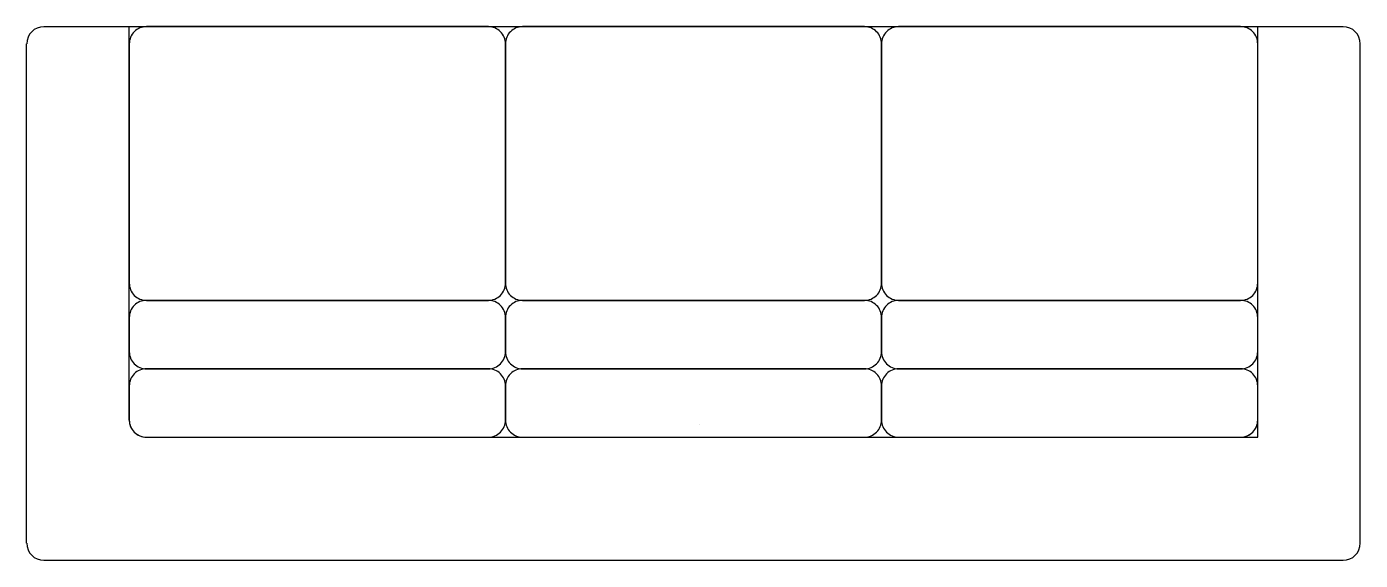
# Model space of a CAD drawing. Extents: x 5127 to 7227, y 6517 to 7357.
import ezdxf

# ---------------------------------------------------------------- set-up
doc = ezdxf.new("R2010")
doc.units = 0
doc.header["$MEASUREMENT"] = 0
doc.layers.get('0').update_dxf_attribs({"linetype": 'CONTINUOUS'})

msp = doc.modelspace()

# ---------------------------------------------------------------- linework, layer by layer
at = {"color": 4}
for p, q in [((5153.5, 7357.1), (7199.6, 7357.1)), ((5288.1, 6737.8), (5288.1, 7357.1)), ((7065, 6710.9), (7065, 7357.1)), ((5126.5, 6544), (5126.5, 7330.1)), ((7226.5, 6544), (7226.5, 7330.1)), ((5315, 6710.9), (7065, 6710.9)), ((5153.5, 6517.1), (7199.6, 6517.1))]:
    msp.add_line(p, q, dxfattribs=at)
at = {"color": 2}
for points in [[(5315, 6926.3), (5853.5, 6926.3, 0.414214), (5880.4, 6953.2), (5880.4, 7330.1, 0.414214), (5853.5, 7357.1), (5315, 7357.1, 0.414214), (5288.1, 7330.1), (5288.1, 6953.2, 0.414214)], [(5907.3, 6926.3), (6445.8, 6926.3, 0.414214), (6472.7, 6953.2), (6472.7, 7330.1, 0.414214), (6445.8, 7357.1), (5907.3, 7357.1, 0.414214), (5880.4, 7330.1), (5880.4, 6953.2, 0.414214)], [(6499.6, 6926.3), (7038.1, 6926.3, 0.414214), (7065, 6953.2), (7065, 7330.1, 0.414214), (7038.1, 7357.1), (6499.6, 7357.1, 0.414214), (6472.7, 7330.1), (6472.7, 6953.2, 0.414214)], [(5315, 6818.6), (5853.5, 6818.6, 0.414214), (5880.4, 6845.5), (5880.4, 6899.4, 0.414214), (5853.5, 6926.3), (5315, 6926.3, 0.414214), (5288.1, 6899.4), (5288.1, 6845.5, 0.414214)], [(5907.3, 6818.6), (6445.8, 6818.6, 0.414214), (6472.7, 6845.5), (6472.7, 6899.4, 0.414214), (6445.8, 6926.3), (5907.3, 6926.3, 0.414214), (5880.4, 6899.4), (5880.4, 6845.5, 0.414214)], [(6499.6, 6818.6), (7038.1, 6818.6, 0.414214), (7065, 6845.5), (7065, 6899.4, 0.414214), (7038.1, 6926.3), (6499.6, 6926.3, 0.414214), (6472.7, 6899.4), (6472.7, 6845.5, 0.414214)], [(5315, 6710.9), (5853.5, 6710.9, 0.414214), (5880.4, 6737.8), (5880.4, 6791.7, 0.414214), (5853.5, 6818.6), (5315, 6818.6, 0.414214), (5288.1, 6791.7), (5288.1, 6737.8, 0.414214)], [(5907.3, 6710.9), (6445.8, 6710.9, 0.414214), (6472.7, 6737.8), (6472.7, 6791.7, 0.414214), (6445.8, 6818.6), (5907.3, 6818.6, 0.414214), (5880.4, 6791.7), (5880.4, 6737.8, 0.414214)], [(6499.6, 6710.9), (7038.1, 6710.9, 0.414214), (7065, 6737.8), (7065, 6791.7, 0.414214), (7038.1, 6818.6), (6499.6, 6818.6, 0.414214), (6472.7, 6791.7), (6472.7, 6737.8, 0.414214)]]:
    msp.add_lwpolyline(points, format="xyb", close=True, dxfattribs=at)
at = {"color": 4}
for centre, start, end in [((5153.5, 7330.1), 90, 180), ((7199.6, 7330.1), 0, 90), ((5153.5, 6544), 180, 270), ((7199.6, 6544), 270, 0)]:
    msp.add_arc(centre, 26.9, start, end, dxfattribs=at)
at = {"color": 2}
for centre, start, end in [((5315, 6737.8), 180, 270), ((7038.1, 6737.8), 270, 0)]:
    msp.add_arc(centre, 26.9, start, end, dxfattribs=at)

# ---------------------------------------------------------------- texts
at = {"color": 2, "width": 0.8, "flags": 9}
for tag, s in [('YSIZE', '840'), ('XSIZE', '2100')]:
    msp.add_attdef(tag, (6184.5, 6730.1), s, height=0.5, dxfattribs=at)

doc.saveas('drawing.dxf')
